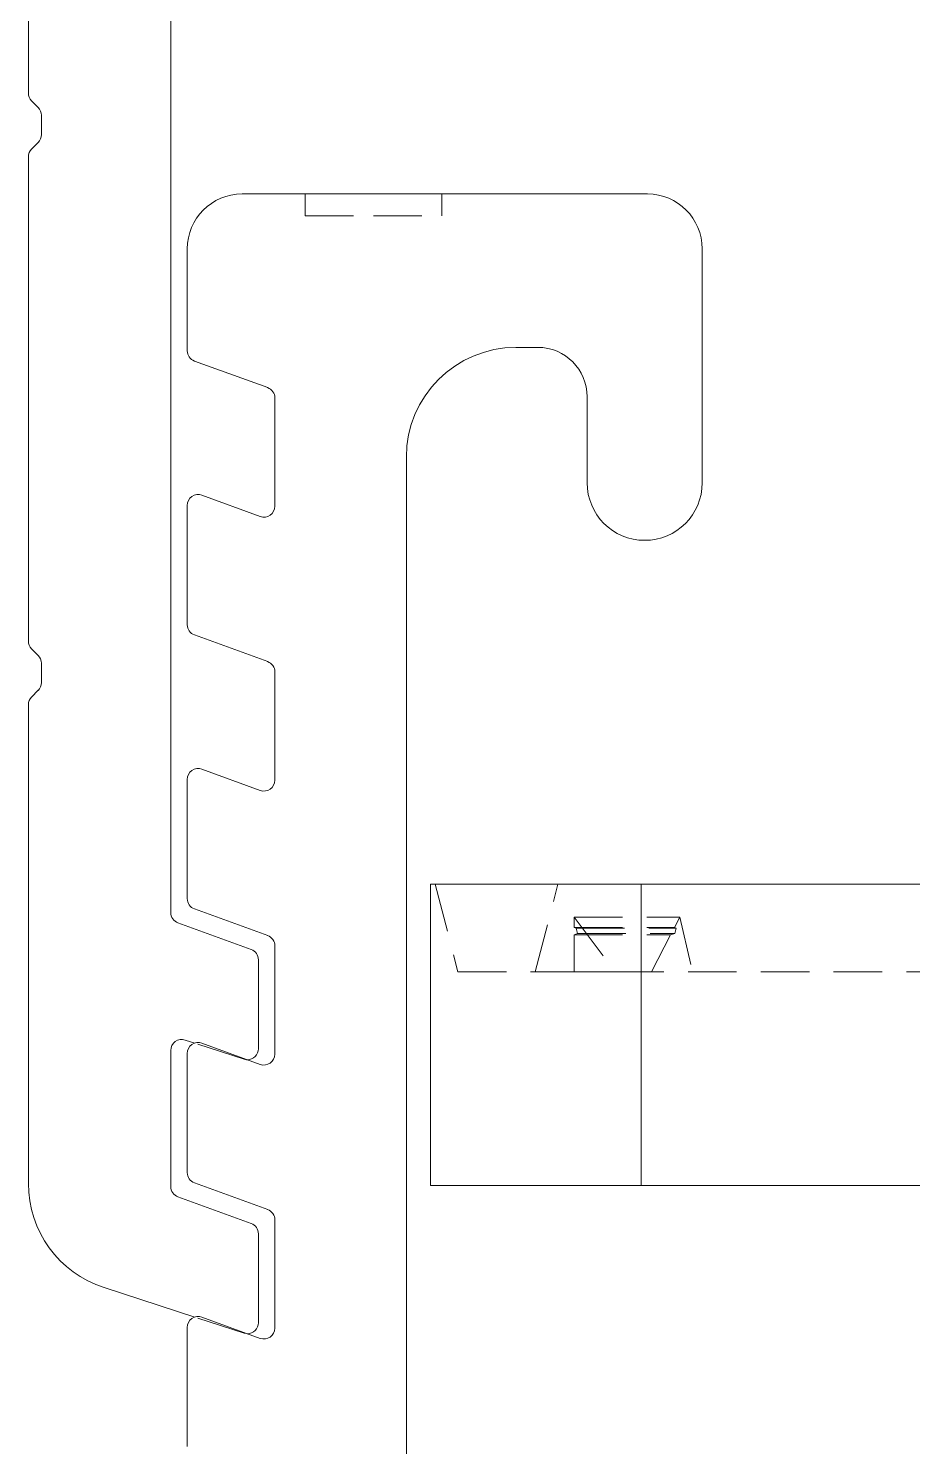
# Model space of a CAD drawing. Header units: millimetres. Extents: x 1522 to 2996, y -37 to 935.
# Drawn here: x 2747.59 to 2770.74, y 399.79 to 436.9 of the extents above; entities that cross this region are included whole.
import ezdxf

# ---------------------------------------------------------------- set-up
doc = ezdxf.new("R2010")
doc.units = ezdxf.units.MM
doc.linetypes.add('HIDDEN', pattern=[1.905, 1.27, -0.635])

msp = doc.modelspace()

# ---------------------------------------------------------------- linework, layer by layer
at = {"color": 7, "linetype": 'Continuous', "lineweight": 15}
for p, q in [((2747.589, 435.21), (2747.589, 447.879)), ((2751.318, 445.797), (2751.318, 413.761)), ((2747.849, 434.831), (2747.673, 435.008)), ((2747.933, 434.121), (2747.933, 434.629)), ((2747.673, 433.742), (2747.849, 433.918)), ((2747.589, 420.87), (2747.589, 433.539)), ((2763.794, 432.567), (2753.182, 432.567)), ((2751.748, 431.133), (2751.748, 428.466)), ((2765.228, 425.01), (2765.228, 431.133)), ((2760.352, 428.552), (2760.926, 428.552)), ((2753.854, 427.499), (2751.937, 428.196)), ((2754.042, 424.398), (2754.042, 427.229)), ((2762.216, 427.261), (2762.216, 425.01)), ((2757.484, 363.419), (2757.484, 425.684)), ((2752.133, 424.683), (2753.657, 424.128)), ((2751.748, 424.414), (2751.748, 421.296)), ((2753.854, 420.329), (2751.937, 421.026)), ((2747.849, 420.491), (2747.673, 420.667)), ((2747.933, 419.78), (2747.933, 420.288)), ((2754.042, 417.228), (2754.042, 420.059)), ((2747.673, 419.401), (2747.849, 419.578)), ((2747.589, 406.674), (2747.589, 419.199)), ((2751.748, 417.244), (2751.748, 414.126)), ((2752.133, 417.513), (2753.657, 416.958)), ((2758.117, 414.503), (2758.117, 406.615)), ((2763.63, 414.503), (2758.117, 414.503)), ((2763.63, 414.503), (2763.63, 406.615)), ((2772.148, 414.503), (2763.63, 414.503)), ((2753.854, 413.158), (2751.937, 413.856)), ((2751.506, 413.491), (2753.423, 412.793)), ((2754.042, 410.058), (2754.042, 412.889)), ((2753.612, 412.524), (2753.612, 410.198)), ((2751.318, 410.154), (2751.318, 406.591)), ((2751.943, 410.345), (2751.693, 410.426)), ((2752.133, 410.343), (2753.657, 409.788)), ((2751.748, 410.074), (2751.748, 406.956)), ((2753.854, 405.988), (2751.937, 406.686)), ((2763.63, 406.615), (2758.117, 406.615)), ((2772.148, 406.615), (2763.63, 406.615)), ((2751.506, 406.321), (2753.423, 405.623)), ((2754.042, 402.888), (2754.042, 405.719)), ((2753.612, 405.354), (2753.612, 403.028)), ((2751.943, 403.175), (2749.571, 403.946)), ((2752.133, 403.173), (2753.657, 402.618)), ((2751.748, 402.903), (2751.748, 399.785))]:
    msp.add_line(p, q, dxfattribs=at)
at = {"color": 7, "linetype": 'HIDDEN', "lineweight": 0}
for p, q in [((2754.831, 432.567), (2754.831, 431.994)), ((2758.416, 431.994), (2758.416, 432.567)), ((2754.831, 431.994), (2756.623, 431.994)), ((2756.623, 431.994), (2758.416, 431.994)), ((2758.241, 414.503), (2758.831, 412.208)), ((2760.859, 412.208), (2761.45, 414.503)), ((2761.873, 413.642), (2764.639, 413.642)), ((2761.873, 413.642), (2762.952, 412.208)), ((2761.873, 413.375), (2761.873, 413.642)), ((2764.502, 413.375), (2764.639, 413.642)), ((2764.639, 413.642), (2764.98, 412.208)), ((2761.873, 413.375), (2764.502, 413.375)), ((2761.926, 413.357), (2761.873, 413.375)), ((2761.873, 413.176), (2761.963, 413.213)), ((2761.873, 413.176), (2764.399, 413.176)), ((2761.873, 412.208), (2761.873, 413.176)), ((2761.926, 413.357), (2764.546, 413.357)), ((2761.963, 413.213), (2761.926, 413.357)), ((2761.963, 413.213), (2764.509, 413.213)), ((2763.901, 412.208), (2764.399, 413.176)), ((2764.399, 413.176), (2764.509, 413.213)), ((2764.546, 413.357), (2764.502, 413.375)), ((2764.509, 413.213), (2764.546, 413.357)), ((2758.831, 412.208), (2761.873, 412.208)), ((2761.873, 412.208), (2762.952, 412.208)), ((2762.952, 412.208), (2771.34, 412.208)), ((2753.237, 409.925), (2751.943, 410.345)), ((2753.237, 402.755), (2751.943, 403.175))]:
    msp.add_line(p, q, dxfattribs=at)
at = {"color": 7, "linetype": 'HIDDEN', "lineweight": 0, "flags": 128}
for points in [[(2753.237, 409.925), (2753.303, 409.912), (2753.32, 409.911)], [(2753.237, 402.755), (2753.303, 402.742), (2753.32, 402.741)]]:
    msp.add_lwpolyline(points, dxfattribs=at)
at = {"color": 7, "linetype": 'Continuous', "lineweight": 15}
for centre, radius, start, end in [((2747.876, 435.21), 0.287, 180, 225), ((2747.646, 434.629), 0.287, 0, 45), ((2747.646, 434.121), 0.287, 315, 0), ((2747.876, 433.539), 0.287, 135, 180), ((2753.182, 431.133), 1.434, 90, 180), ((2763.794, 431.133), 1.434, 0, 90), ((2752.035, 428.466), 0.287, 180, 250), ((2760.352, 425.684), 2.868, 90, 180), ((2760.926, 427.261), 1.291, 0, 90), ((2753.755, 427.229), 0.287, 0, 70), ((2763.722, 425.01), 1.506, 180, 270), ((2763.722, 425.01), 1.506, 270, 0), ((2752.035, 424.414), 0.287, 70, 180), ((2753.755, 424.398), 0.287, 250, 0), ((2752.035, 421.296), 0.287, 180, 250), ((2747.876, 420.87), 0.287, 180, 225), ((2747.646, 420.288), 0.287, 0, 45), ((2753.755, 420.059), 0.287, 0, 70), ((2747.646, 419.78), 0.287, 315, 0), ((2747.876, 419.199), 0.287, 135, 180), ((2752.035, 417.244), 0.287, 70, 180), ((2753.755, 417.228), 0.287, 250, 0), ((2752.035, 414.126), 0.287, 180, 250), ((2751.604, 413.761), 0.287, 180, 250), ((2753.755, 412.889), 0.287, 0, 70), ((2753.325, 412.524), 0.287, 0, 70), ((2751.604, 410.154), 0.287, 72, 180), ((2752.035, 410.074), 0.287, 70, 180), ((2753.325, 410.198), 0.287, 268.9929, 0), ((2753.755, 410.058), 0.287, 250, 0), ((2752.035, 406.956), 0.287, 180, 250), ((2750.457, 406.674), 2.868, 180, 252), ((2751.604, 406.591), 0.287, 180, 250), ((2753.755, 405.719), 0.287, 0, 70), ((2753.325, 405.354), 0.287, 0, 70), ((2752.035, 402.903), 0.287, 70, 180), ((2753.325, 403.028), 0.287, 268.9929, 0), ((2753.755, 402.888), 0.287, 250, 0)]:
    msp.add_arc(centre, radius, start, end, dxfattribs=at)

doc.saveas('drawing.dxf')
